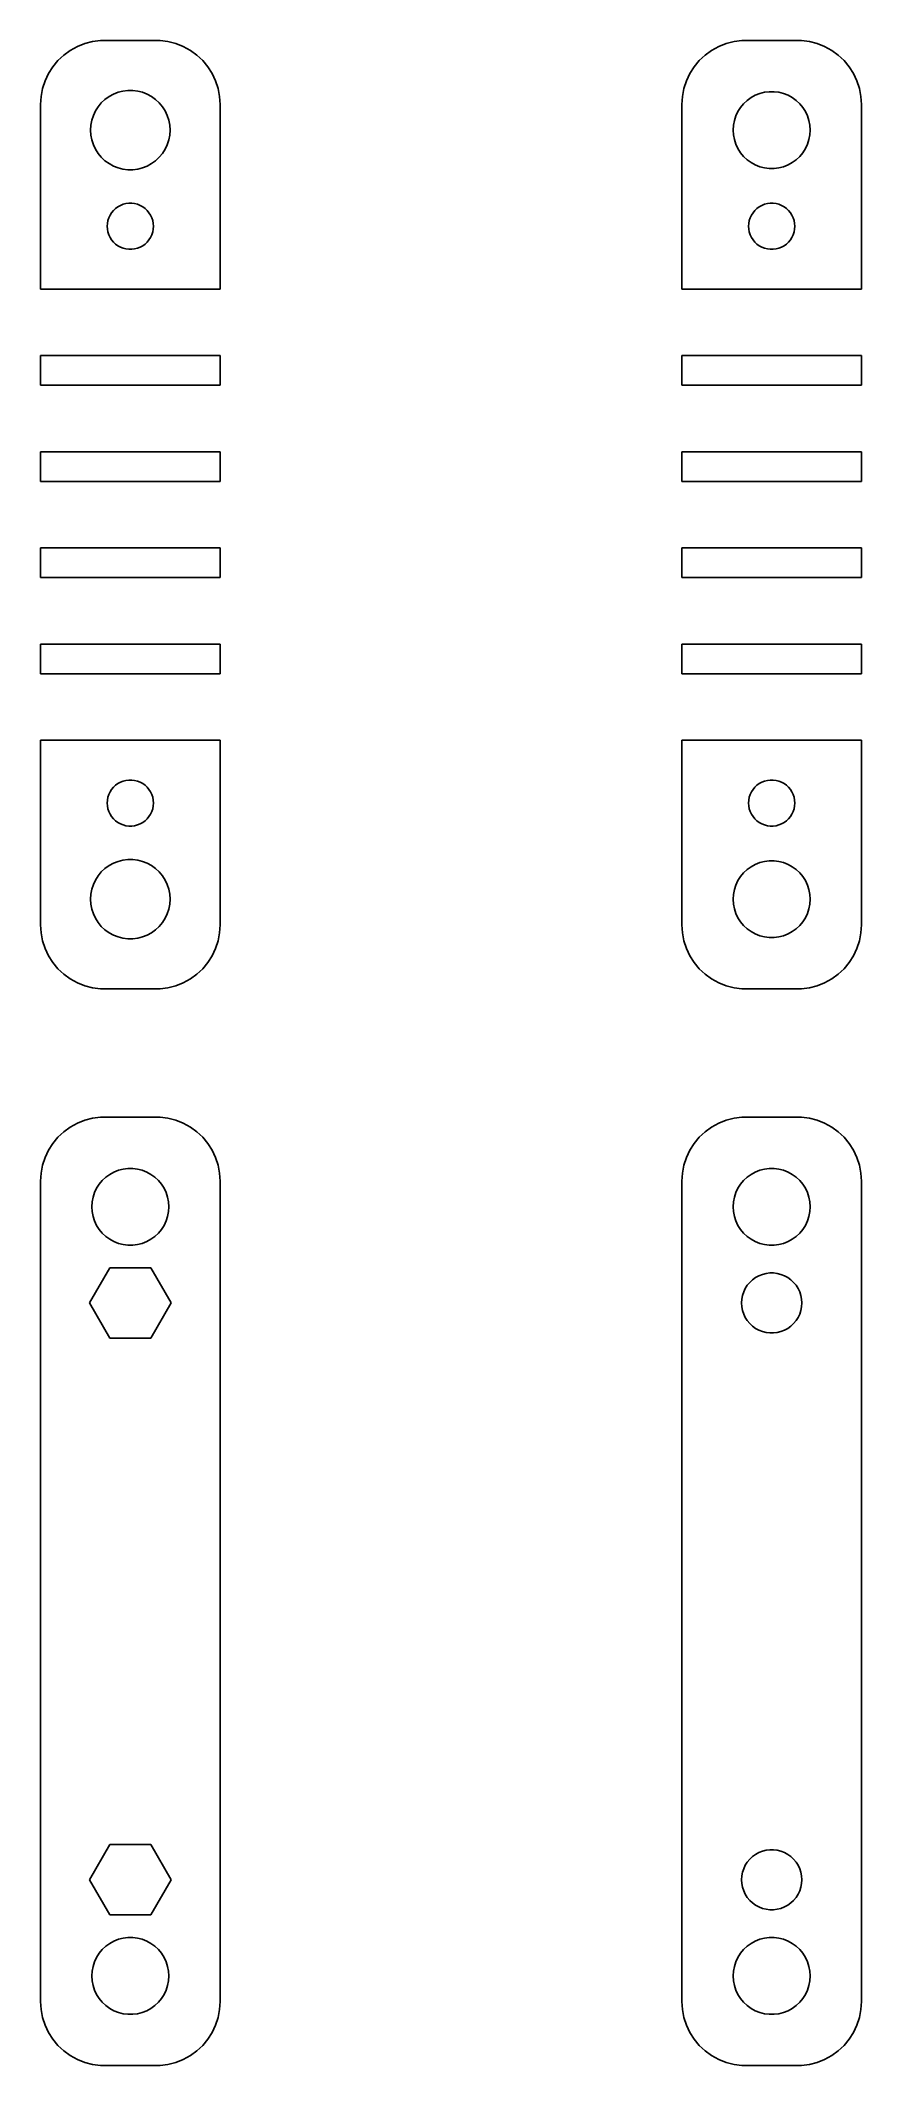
# Model space of a CAD drawing. Header units: metres. Extents: x -7 to 57, y 47 to 205.
import ezdxf

# ---------------------------------------------------------------- set-up
doc = ezdxf.new("R2010")
doc.units = ezdxf.units.M

msp = doc.modelspace()

# ---------------------------------------------------------------- linework, layer by layer
for p, q in [((-5.18712, 203.853), (-5.64484, 203.423)), ((-4.67912, 204.222), (-5.18712, 203.853)), ((-4.12889, 204.524), (-4.67912, 204.222)), ((-3.54507, 204.755), (-4.12889, 204.524)), ((-2.9369, 204.911), (-3.54507, 204.755)), ((-2.31395, 204.99), (-2.9369, 204.911)), ((2.31395, 204.99), (-2.31395, 204.99)), ((2.9369, 204.911), (2.31395, 204.99)), ((3.54507, 204.755), (2.9369, 204.911)), ((4.12889, 204.524), (3.54507, 204.755)), ((4.67912, 204.222), (4.12889, 204.524)), ((5.18712, 203.853), (4.67912, 204.222)), ((5.64484, 203.423), (5.18712, 203.853)), ((44.8129, 203.853), (44.3551, 203.423)), ((45.3209, 204.222), (44.8129, 203.853)), ((45.8711, 204.524), (45.3209, 204.222)), ((46.4549, 204.755), (45.8711, 204.524)), ((47.0631, 204.911), (46.4549, 204.755)), ((47.686, 204.99), (47.0631, 204.911)), ((52.3139, 204.99), (47.686, 204.99)), ((52.9369, 204.911), (52.3139, 204.99)), ((53.5451, 204.755), (52.9369, 204.911)), ((54.1289, 204.524), (53.5451, 204.755)), ((54.6791, 204.222), (54.1289, 204.524)), ((55.1871, 203.853), (54.6791, 204.222)), ((55.6448, 203.423), (55.1871, 203.853)), ((-6.38153, 202.409), (-6.64888, 201.841)), ((-6.04507, 202.939), (-6.38153, 202.409)), ((-5.64484, 203.423), (-6.04507, 202.939)), ((6.04507, 202.939), (5.64484, 203.423)), ((6.38153, 202.409), (6.04507, 202.939)), ((6.64888, 201.841), (6.38153, 202.409)), ((43.6185, 202.409), (43.3511, 201.841)), ((43.9549, 202.939), (43.6185, 202.409)), ((44.3551, 203.423), (43.9549, 202.939)), ((56.0451, 202.939), (55.6448, 203.423)), ((56.3815, 202.409), (56.0451, 202.939)), ((56.6489, 201.841), (56.3815, 202.409)), ((-6.84291, 201.243), (-6.96057, 200.627)), ((-6.64888, 201.841), (-6.84291, 201.243)), ((-1.66106, 200.617), (-1.3199, 200.805)), ((-1.3199, 200.805), (-0.957947, 200.948)), ((-0.957947, 200.948), (-0.580872, 201.045)), ((-0.580872, 201.045), (-0.194641, 201.094)), ((-0.194641, 201.094), (0.194641, 201.094)), ((0.194641, 201.094), (0.580872, 201.045)), ((0.580872, 201.045), (0.957947, 200.948)), ((0.957947, 200.948), (1.3199, 200.805)), ((1.3199, 200.805), (1.66106, 200.617)), ((6.84291, 201.243), (6.64888, 201.841)), ((6.96057, 200.627), (6.84291, 201.243)), ((43.1571, 201.243), (43.0394, 200.627)), ((43.3511, 201.841), (43.1571, 201.243)), ((48.3925, 200.533), (48.7227, 200.714)), ((48.7227, 200.714), (49.0729, 200.853)), ((49.0729, 200.853), (49.4379, 200.947)), ((49.4379, 200.947), (49.8116, 200.994)), ((49.8116, 200.994), (50.1884, 200.994)), ((50.1884, 200.994), (50.5621, 200.947)), ((50.5621, 200.947), (50.927, 200.853)), ((50.927, 200.853), (51.2773, 200.714)), ((51.2773, 200.714), (51.6075, 200.533)), ((56.8429, 201.243), (56.6489, 201.841)), ((56.9606, 200.627), (56.8429, 201.243)), ((-6.96057, 200.627), (-7, 200)), ((-7, 200), (-7, 185.592)), ((-3.00259, 198.771), (-2.88229, 199.141)), ((-2.88229, 199.141), (-2.71654, 199.493)), ((-2.71654, 199.493), (-2.50795, 199.822)), ((-2.50795, 199.822), (-2.2598, 200.122)), ((-2.2598, 200.122), (-1.97601, 200.389)), ((-1.97601, 200.389), (-1.66106, 200.617)), ((1.66106, 200.617), (1.97601, 200.389)), ((1.97601, 200.389), (2.2598, 200.122)), ((2.2598, 200.122), (2.50795, 199.822)), ((2.50795, 199.822), (2.71654, 199.493)), ((2.71654, 199.493), (2.88229, 199.141)), ((2.88229, 199.141), (3.00259, 198.771)), ((7, 200), (6.96057, 200.627)), ((7, 185.592), (7, 200)), ((43.0394, 200.627), (43, 200)), ((43, 200), (43, 185.592)), ((47.0942, 198.746), (47.2107, 199.104)), ((47.2107, 199.104), (47.3711, 199.445)), ((47.3711, 199.445), (47.5729, 199.763)), ((47.5729, 199.763), (47.8131, 200.054)), ((47.8131, 200.054), (48.0877, 200.312)), ((48.0877, 200.312), (48.3925, 200.533)), ((51.6075, 200.533), (51.9123, 200.312)), ((51.9123, 200.312), (52.1869, 200.054)), ((52.1869, 200.054), (52.427, 199.763)), ((52.427, 199.763), (52.6289, 199.445)), ((52.6289, 199.445), (52.7893, 199.104)), ((52.7893, 199.104), (52.9057, 198.746)), ((57, 200), (56.9606, 200.627)), ((57, 185.592), (57, 200)), ((-3.09999, 198), (-3.07555, 198.389)), ((-3.07555, 197.611), (-3.09999, 198)), ((-3.07555, 198.389), (-3.00259, 198.771)), ((-3.00259, 197.229), (-3.07555, 197.611)), ((3.00259, 198.771), (3.07555, 198.389)), ((3.07555, 197.611), (3.00259, 197.229)), ((3.07555, 198.389), (3.09999, 198)), ((3.09999, 198), (3.07555, 197.611)), ((47, 198), (47.0237, 198.376)), ((47.0237, 197.624), (47, 198)), ((47.0237, 198.376), (47.0942, 198.746)), ((47.0942, 197.254), (47.0237, 197.624)), ((52.9057, 198.746), (52.9763, 198.376)), ((52.9763, 197.624), (52.9057, 197.254)), ((52.9763, 198.376), (53, 198)), ((53, 198), (52.9763, 197.624)), ((-2.88229, 196.859), (-3.00259, 197.229)), ((-2.71654, 196.507), (-2.88229, 196.859)), ((-2.50795, 196.178), (-2.71654, 196.507)), ((-2.2598, 195.878), (-2.50795, 196.178)), ((2.50795, 196.178), (2.2598, 195.878)), ((2.71654, 196.507), (2.50795, 196.178)), ((2.88229, 196.859), (2.71654, 196.507)), ((3.00259, 197.229), (2.88229, 196.859)), ((47.2107, 196.896), (47.0942, 197.254)), ((47.3711, 196.555), (47.2107, 196.896)), ((47.5729, 196.237), (47.3711, 196.555)), ((47.8131, 195.946), (47.5729, 196.237)), ((48.0877, 195.688), (47.8131, 195.946)), ((52.1869, 195.946), (51.9123, 195.688)), ((52.427, 196.237), (52.1869, 195.946)), ((52.6289, 196.555), (52.427, 196.237)), ((52.7893, 196.896), (52.6289, 196.555)), ((52.9057, 197.254), (52.7893, 196.896)), ((-1.97601, 195.611), (-2.2598, 195.878)), ((-1.66106, 195.383), (-1.97601, 195.611)), ((-1.3199, 195.195), (-1.66106, 195.383)), ((-0.957947, 195.052), (-1.3199, 195.195)), ((-0.580872, 194.955), (-0.957947, 195.052)), ((-0.194641, 194.906), (-0.580872, 194.955)), ((0.194641, 194.906), (-0.194641, 194.906)), ((0.580872, 194.955), (0.194641, 194.906)), ((0.957947, 195.052), (0.580872, 194.955)), ((1.3199, 195.195), (0.957947, 195.052)), ((1.66106, 195.383), (1.3199, 195.195)), ((1.97601, 195.611), (1.66106, 195.383)), ((2.2598, 195.878), (1.97601, 195.611)), ((48.3925, 195.467), (48.0877, 195.688)), ((48.7227, 195.286), (48.3925, 195.467)), ((49.0729, 195.147), (48.7227, 195.286)), ((49.4379, 195.053), (49.0729, 195.147)), ((49.8116, 195.006), (49.4379, 195.053)), ((50.1884, 195.006), (49.8116, 195.006)), ((50.5621, 195.053), (50.1884, 195.006)), ((50.927, 195.147), (50.5621, 195.053)), ((51.2773, 195.286), (50.927, 195.147)), ((51.6075, 195.467), (51.2773, 195.286)), ((51.9123, 195.688), (51.6075, 195.467)), ((-1.74344, 190.948), (-1.67358, 191.163)), ((-1.67358, 191.163), (-1.57735, 191.367)), ((-1.57735, 191.367), (-1.45622, 191.558)), ((-1.45622, 191.558), (-1.31213, 191.732)), ((-1.31213, 191.732), (-1.14735, 191.887)), ((-1.14735, 191.887), (-0.964478, 192.02)), ((-0.964478, 192.02), (-0.766388, 192.129)), ((-0.766388, 192.129), (-0.556229, 192.212)), ((-0.556229, 192.212), (-0.33728, 192.268)), ((-0.33728, 192.268), (-0.113022, 192.296)), ((-0.113022, 192.296), (0.113022, 192.296)), ((0.113022, 192.296), (0.33728, 192.268)), ((0.33728, 192.268), (0.556229, 192.212)), ((0.556229, 192.212), (0.766388, 192.129)), ((0.766388, 192.129), (0.964478, 192.02)), ((0.964478, 192.02), (1.14735, 191.887)), ((1.14735, 191.887), (1.31213, 191.732)), ((1.31213, 191.732), (1.45622, 191.558)), ((1.45622, 191.558), (1.57735, 191.367)), ((1.57735, 191.367), (1.67358, 191.163)), ((1.67358, 191.163), (1.74344, 190.948)), ((48.2565, 190.948), (48.3264, 191.163)), ((48.3264, 191.163), (48.4226, 191.367)), ((48.4226, 191.367), (48.5438, 191.558)), ((48.5438, 191.558), (48.6879, 191.732)), ((48.6879, 191.732), (48.8526, 191.887)), ((48.8526, 191.887), (49.0355, 192.02)), ((49.0355, 192.02), (49.2336, 192.129)), ((49.2336, 192.129), (49.4438, 192.212)), ((49.4438, 192.212), (49.6627, 192.268)), ((49.6627, 192.268), (49.887, 192.296)), ((49.887, 192.296), (50.113, 192.296)), ((50.113, 192.296), (50.3373, 192.268)), ((50.3373, 192.268), (50.5562, 192.212)), ((50.5562, 192.212), (50.7664, 192.129)), ((50.7664, 192.129), (50.9645, 192.02)), ((50.9645, 192.02), (51.1474, 191.887)), ((51.1474, 191.887), (51.3121, 191.732)), ((51.3121, 191.732), (51.4562, 191.558)), ((51.4562, 191.558), (51.5773, 191.367)), ((51.5773, 191.367), (51.6736, 191.163)), ((51.6736, 191.163), (51.7434, 190.948)), ((-1.79999, 190.5), (-1.7858, 190.726)), ((-1.7858, 190.274), (-1.79999, 190.5)), ((-1.7858, 190.726), (-1.74344, 190.948)), ((-1.74344, 190.052), (-1.7858, 190.274)), ((-1.67358, 189.837), (-1.74344, 190.052)), ((-1.57735, 189.633), (-1.67358, 189.837)), ((-1.45622, 189.442), (-1.57735, 189.633)), ((1.57735, 189.633), (1.45622, 189.442)), ((1.67358, 189.837), (1.57735, 189.633)), ((1.74344, 190.052), (1.67358, 189.837)), ((1.74344, 190.948), (1.7858, 190.726)), ((1.7858, 190.274), (1.74344, 190.052)), ((1.7858, 190.726), (1.79999, 190.5)), ((1.79999, 190.5), (1.7858, 190.274)), ((48.2, 190.5), (48.2142, 190.726)), ((48.2142, 190.274), (48.2, 190.5)), ((48.2142, 190.726), (48.2565, 190.948)), ((48.2565, 190.052), (48.2142, 190.274)), ((48.3264, 189.837), (48.2565, 190.052)), ((48.4226, 189.633), (48.3264, 189.837)), ((48.5438, 189.442), (48.4226, 189.633)), ((51.5773, 189.633), (51.4562, 189.442)), ((51.6736, 189.837), (51.5773, 189.633)), ((51.7434, 190.052), (51.6736, 189.837)), ((51.7434, 190.948), (51.7858, 190.726)), ((51.7858, 190.274), (51.7434, 190.052)), ((51.7858, 190.726), (51.8, 190.5)), ((51.8, 190.5), (51.7858, 190.274)), ((-1.31213, 189.268), (-1.45622, 189.442)), ((-1.14735, 189.113), (-1.31213, 189.268)), ((-0.964478, 188.98), (-1.14735, 189.113)), ((-0.766388, 188.871), (-0.964478, 188.98)), ((-0.556229, 188.788), (-0.766388, 188.871)), ((-0.33728, 188.732), (-0.556229, 188.788)), ((-0.113022, 188.704), (-0.33728, 188.732)), ((0.113022, 188.704), (-0.113022, 188.704)), ((0.33728, 188.732), (0.113022, 188.704)), ((0.556229, 188.788), (0.33728, 188.732)), ((0.766388, 188.871), (0.556229, 188.788)), ((0.964478, 188.98), (0.766388, 188.871)), ((1.14735, 189.113), (0.964478, 188.98)), ((1.31213, 189.268), (1.14735, 189.113)), ((1.45622, 189.442), (1.31213, 189.268)), ((48.6879, 189.268), (48.5438, 189.442)), ((48.8526, 189.113), (48.6879, 189.268)), ((49.0355, 188.98), (48.8526, 189.113)), ((49.2336, 188.871), (49.0355, 188.98)), ((49.4438, 188.788), (49.2336, 188.871)), ((49.6627, 188.732), (49.4438, 188.788)), ((49.887, 188.704), (49.6627, 188.732)), ((50.113, 188.704), (49.887, 188.704)), ((50.3373, 188.732), (50.113, 188.704)), ((50.5562, 188.788), (50.3373, 188.732)), ((50.7664, 188.871), (50.5562, 188.788)), ((50.9645, 188.98), (50.7664, 188.871)), ((51.1474, 189.113), (50.9645, 188.98)), ((51.3121, 189.268), (51.1474, 189.113)), ((51.4562, 189.442), (51.3121, 189.268)), ((-7, 185.592), (7, 185.592)), ((43, 185.592), (57, 185.592)), ((7, 180.408), (-7, 180.408)), ((-7, 180.408), (-7, 178.092)), ((7, 178.092), (7, 180.408)), ((57, 180.408), (43, 180.408)), ((43, 180.408), (43, 178.092)), ((57, 178.092), (57, 180.408)), ((-7, 178.092), (7, 178.092)), ((43, 178.092), (57, 178.092)), ((7, 172.908), (-7, 172.908)), ((-7, 172.908), (-7, 170.592)), ((7, 170.592), (7, 172.908)), ((57, 172.908), (43, 172.908)), ((43, 172.908), (43, 170.592)), ((57, 170.592), (57, 172.908)), ((-7, 170.592), (7, 170.592)), ((43, 170.592), (57, 170.592)), ((7, 165.408), (-7, 165.408)), ((-7, 165.408), (-7, 163.092)), ((7, 163.092), (7, 165.408)), ((57, 165.408), (43, 165.408)), ((43, 165.408), (43, 163.092)), ((57, 163.092), (57, 165.408)), ((-7, 163.092), (7, 163.092)), ((43, 163.092), (57, 163.092)), ((7, 157.908), (-7, 157.908)), ((-7, 157.908), (-7, 155.592)), ((7, 155.592), (7, 157.908)), ((57, 157.908), (43, 157.908)), ((43, 157.908), (43, 155.592)), ((57, 155.592), (57, 157.908)), ((-7, 155.592), (7, 155.592)), ((43, 155.592), (57, 155.592)), ((7, 150.408), (-7, 150.408)), ((-7, 150.408), (-7, 136)), ((7, 136), (7, 150.408)), ((57, 150.408), (43, 150.408)), ((43, 150.408), (43, 136)), ((57, 136), (57, 150.408)), ((-1.14735, 146.887), (-0.964478, 147.02)), ((-0.964478, 147.02), (-0.766388, 147.129)), ((-0.766388, 147.129), (-0.556229, 147.212)), ((-0.556229, 147.212), (-0.33728, 147.268)), ((-0.33728, 147.268), (-0.113022, 147.296)), ((-0.113022, 147.296), (0.113022, 147.296)), ((0.113022, 147.296), (0.33728, 147.268)), ((0.33728, 147.268), (0.556229, 147.212)), ((0.556229, 147.212), (0.766388, 147.129)), ((0.766388, 147.129), (0.964478, 147.02)), ((0.964478, 147.02), (1.14735, 146.887)), ((48.8526, 146.887), (49.0355, 147.02)), ((49.0355, 147.02), (49.2336, 147.129)), ((49.2336, 147.129), (49.4438, 147.212)), ((49.4438, 147.212), (49.6627, 147.268)), ((49.6627, 147.268), (49.887, 147.296)), ((49.887, 147.296), (50.113, 147.296)), ((50.113, 147.296), (50.3373, 147.268)), ((50.3373, 147.268), (50.5562, 147.212)), ((50.5562, 147.212), (50.7664, 147.129)), ((50.7664, 147.129), (50.9645, 147.02)), ((50.9645, 147.02), (51.1474, 146.887)), ((-1.79999, 145.5), (-1.7858, 145.726)), ((-1.7858, 145.274), (-1.79999, 145.5)), ((-1.7858, 145.726), (-1.74344, 145.948)), ((-1.74344, 145.948), (-1.67358, 146.163)), ((-1.67358, 146.163), (-1.57735, 146.367)), ((-1.57735, 146.367), (-1.45622, 146.558)), ((-1.45622, 146.558), (-1.31213, 146.732)), ((-1.31213, 146.732), (-1.14735, 146.887)), ((1.14735, 146.887), (1.31213, 146.732)), ((1.31213, 146.732), (1.45622, 146.558)), ((1.45622, 146.558), (1.57735, 146.367)), ((1.57735, 146.367), (1.67358, 146.163)), ((1.67358, 146.163), (1.74344, 145.948)), ((1.74344, 145.948), (1.7858, 145.726)), ((1.7858, 145.726), (1.79999, 145.5)), ((1.79999, 145.5), (1.7858, 145.274)), ((48.2, 145.5), (48.2142, 145.726)), ((48.2142, 145.274), (48.2, 145.5)), ((48.2142, 145.726), (48.2565, 145.948)), ((48.2565, 145.948), (48.3264, 146.163)), ((48.3264, 146.163), (48.4226, 146.367)), ((48.4226, 146.367), (48.5438, 146.558)), ((48.5438, 146.558), (48.6879, 146.732)), ((48.6879, 146.732), (48.8526, 146.887)), ((51.1474, 146.887), (51.3121, 146.732)), ((51.3121, 146.732), (51.4562, 146.558)), ((51.4562, 146.558), (51.5773, 146.367)), ((51.5773, 146.367), (51.6736, 146.163)), ((51.6736, 146.163), (51.7434, 145.948)), ((51.7434, 145.948), (51.7858, 145.726)), ((51.7858, 145.726), (51.8, 145.5)), ((51.8, 145.5), (51.7858, 145.274)), ((-1.74344, 145.052), (-1.7858, 145.274)), ((-1.67358, 144.837), (-1.74344, 145.052)), ((-1.57735, 144.633), (-1.67358, 144.837)), ((-1.45622, 144.442), (-1.57735, 144.633)), ((-1.31213, 144.268), (-1.45622, 144.442)), ((-1.14735, 144.113), (-1.31213, 144.268)), ((-0.964478, 143.98), (-1.14735, 144.113)), ((-0.766388, 143.871), (-0.964478, 143.98)), ((-0.556229, 143.788), (-0.766388, 143.871)), ((-0.33728, 143.732), (-0.556229, 143.788)), ((0.556229, 143.788), (0.33728, 143.732)), ((0.766388, 143.871), (0.556229, 143.788)), ((0.964478, 143.98), (0.766388, 143.871)), ((1.14735, 144.113), (0.964478, 143.98)), ((1.31213, 144.268), (1.14735, 144.113)), ((1.45622, 144.442), (1.31213, 144.268)), ((1.57735, 144.633), (1.45622, 144.442)), ((1.67358, 144.837), (1.57735, 144.633)), ((1.74344, 145.052), (1.67358, 144.837)), ((1.7858, 145.274), (1.74344, 145.052)), ((48.2565, 145.052), (48.2142, 145.274)), ((48.3264, 144.837), (48.2565, 145.052)), ((48.4226, 144.633), (48.3264, 144.837)), ((48.5438, 144.442), (48.4226, 144.633)), ((48.6879, 144.268), (48.5438, 144.442)), ((48.8526, 144.113), (48.6879, 144.268)), ((49.0355, 143.98), (48.8526, 144.113)), ((49.2336, 143.871), (49.0355, 143.98)), ((49.4438, 143.788), (49.2336, 143.871)), ((49.6627, 143.732), (49.4438, 143.788)), ((50.5562, 143.788), (50.3373, 143.732)), ((50.7664, 143.871), (50.5562, 143.788)), ((50.9645, 143.98), (50.7664, 143.871)), ((51.1474, 144.113), (50.9645, 143.98)), ((51.3121, 144.268), (51.1474, 144.113)), ((51.4562, 144.442), (51.3121, 144.268)), ((51.5773, 144.633), (51.4562, 144.442)), ((51.6736, 144.837), (51.5773, 144.633)), ((51.7434, 145.052), (51.6736, 144.837)), ((51.7858, 145.274), (51.7434, 145.052)), ((-0.113022, 143.704), (-0.33728, 143.732)), ((0.113022, 143.704), (-0.113022, 143.704)), ((0.33728, 143.732), (0.113022, 143.704)), ((49.887, 143.704), (49.6627, 143.732)), ((50.113, 143.704), (49.887, 143.704)), ((50.3373, 143.732), (50.113, 143.704)), ((-1.97601, 140.389), (-1.66106, 140.617)), ((-1.66106, 140.617), (-1.3199, 140.805)), ((-1.3199, 140.805), (-0.957947, 140.948)), ((-0.957947, 140.948), (-0.580872, 141.045)), ((-0.580872, 141.045), (-0.194641, 141.094)), ((-0.194641, 141.094), (0.194641, 141.094)), ((0.194641, 141.094), (0.580872, 141.045)), ((0.580872, 141.045), (0.957947, 140.948)), ((0.957947, 140.948), (1.3199, 140.805)), ((1.3199, 140.805), (1.66106, 140.617)), ((1.66106, 140.617), (1.97601, 140.389)), ((48.3925, 140.533), (48.7227, 140.714)), ((48.7227, 140.714), (49.0729, 140.853)), ((49.0729, 140.853), (49.4379, 140.947)), ((49.4379, 140.947), (49.8116, 140.994)), ((49.8116, 140.994), (50.1884, 140.994)), ((50.1884, 140.994), (50.5621, 140.947)), ((50.5621, 140.947), (50.927, 140.853)), ((50.927, 140.853), (51.2773, 140.714)), ((51.2773, 140.714), (51.6075, 140.533)), ((-3.00259, 138.771), (-2.88229, 139.141)), ((-2.88229, 139.141), (-2.71654, 139.493)), ((-2.71654, 139.493), (-2.50795, 139.822)), ((-2.50795, 139.822), (-2.2598, 140.122)), ((-2.2598, 140.122), (-1.97601, 140.389)), ((1.97601, 140.389), (2.2598, 140.122)), ((2.2598, 140.122), (2.50795, 139.822)), ((2.50795, 139.822), (2.71654, 139.493)), ((2.71654, 139.493), (2.88229, 139.141)), ((2.88229, 139.141), (3.00259, 138.771)), ((47.0942, 138.746), (47.2107, 139.104)), ((47.2107, 139.104), (47.3711, 139.445)), ((47.3711, 139.445), (47.5729, 139.763)), ((47.5729, 139.763), (47.8131, 140.054)), ((47.8131, 140.054), (48.0877, 140.312)), ((48.0877, 140.312), (48.3925, 140.533)), ((51.6075, 140.533), (51.9123, 140.312)), ((51.9123, 140.312), (52.1869, 140.054)), ((52.1869, 140.054), (52.427, 139.763)), ((52.427, 139.763), (52.6289, 139.445)), ((52.6289, 139.445), (52.7893, 139.104)), ((52.7893, 139.104), (52.9057, 138.746)), ((-3.09999, 138), (-3.07555, 138.389)), ((-3.07555, 137.611), (-3.09999, 138)), ((-3.07555, 138.389), (-3.00259, 138.771)), ((-3.00259, 137.229), (-3.07555, 137.611)), ((3.00259, 138.771), (3.07555, 138.389)), ((3.07555, 137.611), (3.00259, 137.229)), ((3.07555, 138.389), (3.09999, 138)), ((3.09999, 138), (3.07555, 137.611)), ((47, 138), (47.0237, 138.376)), ((47.0237, 137.624), (47, 138)), ((47.0237, 138.376), (47.0942, 138.746)), ((47.0942, 137.254), (47.0237, 137.624)), ((52.9057, 138.746), (52.9763, 138.376)), ((52.9763, 137.624), (52.9057, 137.254)), ((52.9763, 138.376), (53, 138)), ((53, 138), (52.9763, 137.624)), ((-7, 136), (-6.96057, 135.373)), ((-2.88229, 136.859), (-3.00259, 137.229)), ((-2.71654, 136.507), (-2.88229, 136.859)), ((-2.50795, 136.178), (-2.71654, 136.507)), ((-2.2598, 135.878), (-2.50795, 136.178)), ((-1.97601, 135.611), (-2.2598, 135.878)), ((2.2598, 135.878), (1.97601, 135.611)), ((2.50795, 136.178), (2.2598, 135.878)), ((2.71654, 136.507), (2.50795, 136.178)), ((2.88229, 136.859), (2.71654, 136.507)), ((3.00259, 137.229), (2.88229, 136.859)), ((6.96057, 135.373), (7, 136)), ((43, 136), (43.0394, 135.373)), ((47.2107, 136.896), (47.0942, 137.254)), ((47.3711, 136.555), (47.2107, 136.896)), ((47.5729, 136.237), (47.3711, 136.555)), ((47.8131, 135.946), (47.5729, 136.237)), ((48.0877, 135.688), (47.8131, 135.946)), ((52.1869, 135.946), (51.9123, 135.688)), ((52.427, 136.237), (52.1869, 135.946)), ((52.6289, 136.555), (52.427, 136.237)), ((52.7893, 136.896), (52.6289, 136.555)), ((52.9057, 137.254), (52.7893, 136.896)), ((56.9606, 135.373), (57, 136)), ((-6.96057, 135.373), (-6.84291, 134.757)), ((-6.84291, 134.757), (-6.64888, 134.159)), ((-1.66106, 135.383), (-1.97601, 135.611)), ((-1.3199, 135.195), (-1.66106, 135.383)), ((-0.957947, 135.052), (-1.3199, 135.195)), ((-0.580872, 134.955), (-0.957947, 135.052)), ((-0.194641, 134.906), (-0.580872, 134.955)), ((0.194641, 134.906), (-0.194641, 134.906)), ((0.580872, 134.955), (0.194641, 134.906)), ((0.957947, 135.052), (0.580872, 134.955)), ((1.3199, 135.195), (0.957947, 135.052)), ((1.66106, 135.383), (1.3199, 135.195)), ((1.97601, 135.611), (1.66106, 135.383)), ((6.64888, 134.159), (6.84291, 134.757)), ((6.84291, 134.757), (6.96057, 135.373)), ((43.0394, 135.373), (43.1571, 134.757)), ((43.1571, 134.757), (43.3511, 134.159)), ((48.3925, 135.467), (48.0877, 135.688)), ((48.7227, 135.286), (48.3925, 135.467)), ((49.0729, 135.147), (48.7227, 135.286)), ((49.4379, 135.053), (49.0729, 135.147)), ((49.8116, 135.006), (49.4379, 135.053)), ((50.1884, 135.006), (49.8116, 135.006)), ((50.5621, 135.053), (50.1884, 135.006)), ((50.927, 135.147), (50.5621, 135.053)), ((51.2773, 135.286), (50.927, 135.147)), ((51.6075, 135.467), (51.2773, 135.286)), ((51.9123, 135.688), (51.6075, 135.467)), ((56.6489, 134.159), (56.8429, 134.757)), ((56.8429, 134.757), (56.9606, 135.373)), ((-6.64888, 134.159), (-6.38153, 133.591)), ((-6.38153, 133.591), (-6.04507, 133.061)), ((-6.04507, 133.061), (-5.64484, 132.577)), ((5.64484, 132.577), (6.04507, 133.061)), ((6.04507, 133.061), (6.38153, 133.591)), ((6.38153, 133.591), (6.64888, 134.159)), ((43.3511, 134.159), (43.6185, 133.591)), ((43.6185, 133.591), (43.9549, 133.061)), ((43.9549, 133.061), (44.3551, 132.577)), ((55.6448, 132.577), (56.0451, 133.061)), ((56.0451, 133.061), (56.3815, 133.591)), ((56.3815, 133.591), (56.6489, 134.159)), ((-5.64484, 132.577), (-5.18712, 132.147)), ((-5.18712, 132.147), (-4.67912, 131.778)), ((-4.67912, 131.778), (-4.12889, 131.476)), ((-4.12889, 131.476), (-3.54507, 131.245)), ((-3.54507, 131.245), (-2.9369, 131.089)), ((2.9369, 131.089), (3.54507, 131.245)), ((3.54507, 131.245), (4.12889, 131.476)), ((4.12889, 131.476), (4.67912, 131.778)), ((4.67912, 131.778), (5.18712, 132.147)), ((5.18712, 132.147), (5.64484, 132.577)), ((44.3551, 132.577), (44.8129, 132.147)), ((44.8129, 132.147), (45.3209, 131.778)), ((45.3209, 131.778), (45.8711, 131.476)), ((45.8711, 131.476), (46.4549, 131.245)), ((46.4549, 131.245), (47.0631, 131.089)), ((52.9369, 131.089), (53.5451, 131.245)), ((53.5451, 131.245), (54.1289, 131.476)), ((54.1289, 131.476), (54.6791, 131.778)), ((54.6791, 131.778), (55.1871, 132.147)), ((55.1871, 132.147), (55.6448, 132.577)), ((-2.9369, 131.089), (-2.31395, 131.01)), ((-2.31395, 131.01), (2.31395, 131.01)), ((2.31395, 131.01), (2.9369, 131.089)), ((47.0631, 131.089), (47.686, 131.01)), ((47.686, 131.01), (52.3139, 131.01)), ((52.3139, 131.01), (52.9369, 131.089)), ((-4.67912, 120.222), (-5.18712, 119.853)), ((-4.12889, 120.524), (-4.67912, 120.222)), ((-3.54507, 120.755), (-4.12889, 120.524)), ((-2.9369, 120.911), (-3.54507, 120.755)), ((-2.31395, 120.99), (-2.9369, 120.911)), ((2.31395, 120.99), (-2.31395, 120.99)), ((2.9369, 120.911), (2.31395, 120.99)), ((3.54507, 120.755), (2.9369, 120.911)), ((4.12889, 120.524), (3.54507, 120.755)), ((4.67912, 120.222), (4.12889, 120.524)), ((5.18712, 119.853), (4.67912, 120.222)), ((45.3209, 120.222), (44.8129, 119.853)), ((45.8711, 120.524), (45.3209, 120.222)), ((46.4549, 120.755), (45.8711, 120.524)), ((47.0631, 120.911), (46.4549, 120.755)), ((47.686, 120.99), (47.0631, 120.911)), ((52.3139, 120.99), (47.686, 120.99)), ((52.9369, 120.911), (52.3139, 120.99)), ((53.5451, 120.755), (52.9369, 120.911)), ((54.1289, 120.524), (53.5451, 120.755)), ((54.6791, 120.222), (54.1289, 120.524)), ((55.1871, 119.853), (54.6791, 120.222)), ((-6.04507, 118.939), (-6.38153, 118.409)), ((-5.64484, 119.423), (-6.04507, 118.939)), ((-5.18712, 119.853), (-5.64484, 119.423)), ((5.64484, 119.423), (5.18712, 119.853)), ((6.04507, 118.939), (5.64484, 119.423)), ((6.38153, 118.409), (6.04507, 118.939)), ((43.9549, 118.939), (43.6185, 118.409)), ((44.3551, 119.423), (43.9549, 118.939)), ((44.8129, 119.853), (44.3551, 119.423)), ((55.6448, 119.423), (55.1871, 119.853)), ((56.0451, 118.939), (55.6448, 119.423)), ((56.3815, 118.409), (56.0451, 118.939)), ((-6.84291, 117.243), (-6.96057, 116.627)), ((-6.64888, 117.841), (-6.84291, 117.243)), ((-6.38153, 118.409), (-6.64888, 117.841)), ((-0.927048, 116.853), (-0.562134, 116.947)), ((-0.562134, 116.947), (-0.18837, 116.994)), ((-0.18837, 116.994), (0.18837, 116.994)), ((0.18837, 116.994), (0.562134, 116.947)), ((0.562134, 116.947), (0.927048, 116.853)), ((6.64888, 117.841), (6.38153, 118.409)), ((6.84291, 117.243), (6.64888, 117.841)), ((6.96057, 116.627), (6.84291, 117.243)), ((43.1571, 117.243), (43.0394, 116.627)), ((43.3511, 117.841), (43.1571, 117.243)), ((43.6185, 118.409), (43.3511, 117.841)), ((49.0729, 116.853), (49.4379, 116.947)), ((49.4379, 116.947), (49.8116, 116.994)), ((49.8116, 116.994), (50.1884, 116.994)), ((50.1884, 116.994), (50.5621, 116.947)), ((50.5621, 116.947), (50.927, 116.853)), ((56.6489, 117.841), (56.3815, 118.409)), ((56.8429, 117.243), (56.6489, 117.841)), ((56.9606, 116.627), (56.8429, 117.243)), ((-6.96057, 116.627), (-7, 116)), ((-7, 116), (-7, 52)), ((-2.78932, 115.104), (-2.62891, 115.445)), ((-2.62891, 115.445), (-2.42705, 115.763)), ((-2.42705, 115.763), (-2.1869, 116.054)), ((-2.1869, 116.054), (-1.91226, 116.312)), ((-1.91226, 116.312), (-1.60747, 116.533)), ((-1.60747, 116.533), (-1.27733, 116.714)), ((-1.27733, 116.714), (-0.927048, 116.853)), ((0.927048, 116.853), (1.27733, 116.714)), ((1.27733, 116.714), (1.60747, 116.533)), ((1.60747, 116.533), (1.91226, 116.312)), ((1.91226, 116.312), (2.1869, 116.054)), ((2.1869, 116.054), (2.42705, 115.763)), ((2.42705, 115.763), (2.62891, 115.445)), ((2.62891, 115.445), (2.78932, 115.104)), ((7, 116), (6.96057, 116.627)), ((7, 52), (7, 116)), ((43.0394, 116.627), (43, 116)), ((43, 116), (43, 52)), ((47.2107, 115.104), (47.3711, 115.445)), ((47.3711, 115.445), (47.5729, 115.763)), ((47.5729, 115.763), (47.8131, 116.054)), ((47.8131, 116.054), (48.0877, 116.312)), ((48.0877, 116.312), (48.3925, 116.533)), ((48.3925, 116.533), (48.7227, 116.714)), ((48.7227, 116.714), (49.0729, 116.853)), ((50.927, 116.853), (51.2773, 116.714)), ((51.2773, 116.714), (51.6075, 116.533)), ((51.6075, 116.533), (51.9123, 116.312)), ((51.9123, 116.312), (52.1869, 116.054)), ((52.1869, 116.054), (52.427, 115.763)), ((52.427, 115.763), (52.6289, 115.445)), ((52.6289, 115.445), (52.7893, 115.104)), ((57, 116), (56.9606, 116.627)), ((57, 52), (57, 116)), ((-3, 114), (-2.97633, 114.376)), ((-2.97633, 113.624), (-3, 114)), ((-2.97633, 114.376), (-2.90575, 114.746)), ((-2.90575, 114.746), (-2.78932, 115.104)), ((2.78932, 115.104), (2.90575, 114.746)), ((2.90575, 114.746), (2.97633, 114.376)), ((2.97633, 114.376), (3, 114)), ((3, 114), (2.97633, 113.624)), ((47, 114), (47.0237, 114.376)), ((47.0237, 113.624), (47, 114)), ((47.0237, 114.376), (47.0942, 114.746)), ((47.0942, 114.746), (47.2107, 115.104)), ((52.7893, 115.104), (52.9057, 114.746)), ((52.9057, 114.746), (52.9763, 114.376)), ((52.9763, 114.376), (53, 114)), ((53, 114), (52.9763, 113.624)), ((-2.90575, 113.254), (-2.97633, 113.624)), ((-2.78932, 112.896), (-2.90575, 113.254)), ((-2.62891, 112.555), (-2.78932, 112.896)), ((-2.42705, 112.237), (-2.62891, 112.555)), ((-2.1869, 111.946), (-2.42705, 112.237)), ((2.42705, 112.237), (2.1869, 111.946)), ((2.62891, 112.555), (2.42705, 112.237)), ((2.78932, 112.896), (2.62891, 112.555)), ((2.90575, 113.254), (2.78932, 112.896)), ((2.97633, 113.624), (2.90575, 113.254)), ((47.0942, 113.254), (47.0237, 113.624)), ((47.2107, 112.896), (47.0942, 113.254)), ((47.3711, 112.555), (47.2107, 112.896)), ((47.5729, 112.237), (47.3711, 112.555)), ((47.8131, 111.946), (47.5729, 112.237)), ((52.427, 112.237), (52.1869, 111.946)), ((52.6289, 112.555), (52.427, 112.237)), ((52.7893, 112.896), (52.6289, 112.555)), ((52.9057, 113.254), (52.7893, 112.896)), ((52.9763, 113.624), (52.9057, 113.254)), ((-1.91226, 111.688), (-2.1869, 111.946)), ((-1.60747, 111.467), (-1.91226, 111.688)), ((-1.27733, 111.286), (-1.60747, 111.467)), ((-0.927048, 111.147), (-1.27733, 111.286)), ((-0.562134, 111.053), (-0.927048, 111.147)), ((-0.18837, 111.006), (-0.562134, 111.053)), ((0.18837, 111.006), (-0.18837, 111.006)), ((0.562134, 111.053), (0.18837, 111.006)), ((0.927048, 111.147), (0.562134, 111.053)), ((1.27733, 111.286), (0.927048, 111.147)), ((1.60747, 111.467), (1.27733, 111.286)), ((1.91226, 111.688), (1.60747, 111.467)), ((2.1869, 111.946), (1.91226, 111.688)), ((48.0877, 111.688), (47.8131, 111.946)), ((48.3925, 111.467), (48.0877, 111.688)), ((48.7227, 111.286), (48.3925, 111.467)), ((49.0729, 111.147), (48.7227, 111.286)), ((49.4379, 111.053), (49.0729, 111.147)), ((49.8116, 111.006), (49.4379, 111.053)), ((50.1884, 111.006), (49.8116, 111.006)), ((50.5621, 111.053), (50.1884, 111.006)), ((50.927, 111.147), (50.5621, 111.053)), ((51.2773, 111.286), (50.927, 111.147)), ((51.6075, 111.467), (51.2773, 111.286)), ((51.9123, 111.688), (51.6075, 111.467)), ((52.1869, 111.946), (51.9123, 111.688)), ((-3.17349, 106.5), (-1.58675, 109.248)), ((-1.58675, 109.248), (1.58675, 109.248)), ((1.58675, 109.248), (3.17349, 106.5)), ((47.8177, 107.364), (47.9433, 107.631)), ((47.9433, 107.631), (48.1012, 107.88)), ((48.1012, 107.88), (48.2891, 108.107)), ((48.2891, 108.107), (48.5039, 108.308)), ((48.5039, 108.308), (48.7424, 108.482)), ((48.7424, 108.482), (49.0007, 108.624)), ((49.0007, 108.624), (49.2747, 108.732)), ((49.2747, 108.732), (49.5602, 108.805)), ((49.5602, 108.805), (49.8526, 108.842)), ((49.8526, 108.842), (50.1474, 108.842)), ((50.1474, 108.842), (50.4398, 108.805)), ((50.4398, 108.805), (50.7253, 108.732)), ((50.7253, 108.732), (50.9993, 108.624)), ((50.9993, 108.624), (51.2576, 108.482)), ((51.2576, 108.482), (51.4961, 108.308)), ((51.4961, 108.308), (51.7109, 108.107)), ((51.7109, 108.107), (51.8988, 107.88)), ((51.8988, 107.88), (52.0567, 107.631)), ((52.0567, 107.631), (52.1822, 107.364)), ((-1.58675, 103.752), (-3.17349, 106.5)), ((3.17349, 106.5), (1.58675, 103.752)), ((47.6529, 106.5), (47.6714, 106.794)), ((47.6714, 106.206), (47.6529, 106.5)), ((47.6714, 106.794), (47.7267, 107.084)), ((47.7267, 105.916), (47.6714, 106.206)), ((47.7267, 107.084), (47.8177, 107.364)), ((47.8177, 105.636), (47.7267, 105.916)), ((52.1822, 107.364), (52.2733, 107.084)), ((52.2733, 105.916), (52.1822, 105.636)), ((52.2733, 107.084), (52.3286, 106.794)), ((52.3286, 106.206), (52.2733, 105.916)), ((52.3286, 106.794), (52.347, 106.5)), ((52.347, 106.5), (52.3286, 106.206)), ((47.9433, 105.369), (47.8177, 105.636)), ((48.1012, 105.12), (47.9433, 105.369)), ((48.2891, 104.893), (48.1012, 105.12)), ((48.5039, 104.692), (48.2891, 104.893)), ((48.7424, 104.518), (48.5039, 104.692)), ((49.0007, 104.376), (48.7424, 104.518)), ((49.2747, 104.268), (49.0007, 104.376)), ((49.5602, 104.195), (49.2747, 104.268)), ((50.7253, 104.268), (50.4398, 104.195)), ((50.9993, 104.376), (50.7253, 104.268)), ((51.2576, 104.518), (50.9993, 104.376)), ((51.4961, 104.692), (51.2576, 104.518)), ((51.7109, 104.893), (51.4961, 104.692)), ((51.8988, 105.12), (51.7109, 104.893)), ((52.0567, 105.369), (51.8988, 105.12)), ((52.1822, 105.636), (52.0567, 105.369)), ((1.58675, 103.752), (-1.58675, 103.752)), ((49.8526, 104.158), (49.5602, 104.195)), ((50.1474, 104.158), (49.8526, 104.158)), ((50.4398, 104.195), (50.1474, 104.158)), ((-3.17349, 61.5), (-1.58675, 64.2483)), ((-1.58675, 64.2483), (1.58675, 64.2483)), ((1.58675, 64.2483), (3.17349, 61.5)), ((48.2891, 63.1067), (48.5039, 63.3084)), ((48.5039, 63.3084), (48.7424, 63.4817)), ((48.7424, 63.4817), (49.0007, 63.6237)), ((49.0007, 63.6237), (49.2747, 63.7322)), ((49.2747, 63.7322), (49.5602, 63.8055)), ((49.5602, 63.8055), (49.8526, 63.8424)), ((49.8526, 63.8424), (50.1474, 63.8424)), ((50.1474, 63.8424), (50.4398, 63.8055)), ((50.4398, 63.8055), (50.7253, 63.7322)), ((50.7253, 63.7322), (50.9993, 63.6237)), ((50.9993, 63.6237), (51.2576, 63.4817)), ((51.2576, 63.4817), (51.4961, 63.3084)), ((51.4961, 63.3084), (51.7109, 63.1067)), ((47.6529, 61.5), (47.6714, 61.7942)), ((47.6714, 61.7942), (47.7267, 62.0837)), ((47.7267, 62.0837), (47.8177, 62.364)), ((47.8177, 62.364), (47.9433, 62.6307)), ((47.9433, 62.6307), (48.1012, 62.8796)), ((48.1012, 62.8796), (48.2891, 63.1067)), ((51.7109, 63.1067), (51.8988, 62.8796)), ((51.8988, 62.8796), (52.0567, 62.6307)), ((52.0567, 62.6307), (52.1822, 62.364)), ((52.1822, 62.364), (52.2733, 62.0837)), ((52.2733, 62.0837), (52.3286, 61.7942)), ((52.3286, 61.7942), (52.347, 61.5)), ((-1.58675, 58.7517), (-3.17349, 61.5)), ((3.17349, 61.5), (1.58675, 58.7517)), ((47.6714, 61.2058), (47.6529, 61.5)), ((47.7267, 60.9163), (47.6714, 61.2058)), ((47.8177, 60.636), (47.7267, 60.9163)), ((47.9433, 60.3693), (47.8177, 60.636)), ((48.1012, 60.1204), (47.9433, 60.3693)), ((48.2891, 59.8933), (48.1012, 60.1204)), ((51.8988, 60.1204), (51.7109, 59.8933)), ((52.0567, 60.3693), (51.8988, 60.1204)), ((52.1822, 60.636), (52.0567, 60.3693)), ((52.2733, 60.9163), (52.1822, 60.636)), ((52.3286, 61.2058), (52.2733, 60.9163)), ((52.347, 61.5), (52.3286, 61.2058)), ((1.58675, 58.7517), (-1.58675, 58.7517)), ((48.5039, 59.6916), (48.2891, 59.8933)), ((48.7424, 59.5183), (48.5039, 59.6916)), ((49.0007, 59.3763), (48.7424, 59.5183)), ((49.2747, 59.2678), (49.0007, 59.3763)), ((49.5602, 59.1945), (49.2747, 59.2678)), ((49.8526, 59.1576), (49.5602, 59.1945)), ((50.1474, 59.1576), (49.8526, 59.1576)), ((50.4398, 59.1945), (50.1474, 59.1576)), ((50.7253, 59.2678), (50.4398, 59.1945)), ((50.9993, 59.3763), (50.7253, 59.2678)), ((51.2576, 59.5183), (50.9993, 59.3763)), ((51.4961, 59.6916), (51.2576, 59.5183)), ((51.7109, 59.8933), (51.4961, 59.6916)), ((-0.927048, 56.8532), (-0.562134, 56.9469)), ((-0.562134, 56.9469), (-0.18837, 56.9941)), ((-0.18837, 56.9941), (0.18837, 56.9941)), ((0.18837, 56.9941), (0.562134, 56.9469)), ((0.562134, 56.9469), (0.927048, 56.8532)), ((49.0729, 56.8532), (49.4379, 56.9469)), ((49.4379, 56.9469), (49.8116, 56.9941)), ((49.8116, 56.9941), (50.1884, 56.9941)), ((50.1884, 56.9941), (50.5621, 56.9469)), ((50.5621, 56.9469), (50.927, 56.8532)), ((-2.78932, 55.1044), (-2.62891, 55.4453)), ((-2.62891, 55.4453), (-2.42705, 55.7634)), ((-2.42705, 55.7634), (-2.1869, 56.0536)), ((-2.1869, 56.0536), (-1.91226, 56.3116)), ((-1.91226, 56.3116), (-1.60747, 56.533)), ((-1.60747, 56.533), (-1.27733, 56.7145)), ((-1.27733, 56.7145), (-0.927048, 56.8532)), ((0.927048, 56.8532), (1.27733, 56.7145)), ((1.27733, 56.7145), (1.60747, 56.533)), ((1.60747, 56.533), (1.91226, 56.3116)), ((1.91226, 56.3116), (2.1869, 56.0536)), ((2.1869, 56.0536), (2.42705, 55.7634)), ((2.42705, 55.7634), (2.62891, 55.4453)), ((2.62891, 55.4453), (2.78932, 55.1044)), ((47.2107, 55.1044), (47.3711, 55.4453)), ((47.3711, 55.4453), (47.5729, 55.7634)), ((47.5729, 55.7634), (47.8131, 56.0536)), ((47.8131, 56.0536), (48.0877, 56.3116)), ((48.0877, 56.3116), (48.3925, 56.533)), ((48.3925, 56.533), (48.7227, 56.7145)), ((48.7227, 56.7145), (49.0729, 56.8532)), ((50.927, 56.8532), (51.2773, 56.7145)), ((51.2773, 56.7145), (51.6075, 56.533)), ((51.6075, 56.533), (51.9123, 56.3116)), ((51.9123, 56.3116), (52.1869, 56.0536)), ((52.1869, 56.0536), (52.427, 55.7634)), ((52.427, 55.7634), (52.6289, 55.4453)), ((52.6289, 55.4453), (52.7893, 55.1044)), ((-3, 54), (-2.97633, 54.376)), ((-2.97633, 53.624), (-3, 54)), ((-2.97633, 54.376), (-2.90575, 54.7461)), ((-2.90575, 54.7461), (-2.78932, 55.1044)), ((2.78932, 55.1044), (2.90575, 54.7461)), ((2.90575, 54.7461), (2.97633, 54.376)), ((2.97633, 54.376), (3, 54)), ((3, 54), (2.97633, 53.624)), ((47, 54), (47.0237, 54.376)), ((47.0237, 53.624), (47, 54)), ((47.0237, 54.376), (47.0942, 54.7461)), ((47.0942, 54.7461), (47.2107, 55.1044)), ((52.7893, 55.1044), (52.9057, 54.7461)), ((52.9057, 54.7461), (52.9763, 54.376)), ((52.9763, 54.376), (53, 54)), ((53, 54), (52.9763, 53.624)), ((-2.90575, 53.2539), (-2.97633, 53.624)), ((-2.78932, 52.8956), (-2.90575, 53.2539)), ((-2.62891, 52.5547), (-2.78932, 52.8956)), ((-2.42705, 52.2366), (-2.62891, 52.5547)), ((-2.1869, 51.9464), (-2.42705, 52.2366)), ((2.42705, 52.2366), (2.1869, 51.9464)), ((2.62891, 52.5547), (2.42705, 52.2366)), ((2.78932, 52.8956), (2.62891, 52.5547)), ((2.90575, 53.2539), (2.78932, 52.8956)), ((2.97633, 53.624), (2.90575, 53.2539)), ((47.0942, 53.2539), (47.0237, 53.624)), ((47.2107, 52.8956), (47.0942, 53.2539)), ((47.3711, 52.5547), (47.2107, 52.8956)), ((47.5729, 52.2366), (47.3711, 52.5547)), ((47.8131, 51.9464), (47.5729, 52.2366)), ((52.427, 52.2366), (52.1869, 51.9464)), ((52.6289, 52.5547), (52.427, 52.2366)), ((52.7893, 52.8956), (52.6289, 52.5547)), ((52.9057, 53.2539), (52.7893, 52.8956)), ((52.9763, 53.624), (52.9057, 53.2539)), ((-7, 52), (-6.96057, 51.3733)), ((-6.96057, 51.3733), (-6.84291, 50.7566)), ((-6.84291, 50.7566), (-6.64888, 50.1594)), ((-1.91226, 51.6885), (-2.1869, 51.9464)), ((-1.60747, 51.467), (-1.91226, 51.6885)), ((-1.27733, 51.2855), (-1.60747, 51.467)), ((-0.927048, 51.1468), (-1.27733, 51.2855)), ((-0.562134, 51.0531), (-0.927048, 51.1468)), ((-0.18837, 51.0059), (-0.562134, 51.0531)), ((0.18837, 51.0059), (-0.18837, 51.0059)), ((0.562134, 51.0531), (0.18837, 51.0059)), ((0.927048, 51.1468), (0.562134, 51.0531)), ((1.27733, 51.2855), (0.927048, 51.1468)), ((1.60747, 51.467), (1.27733, 51.2855)), ((1.91226, 51.6885), (1.60747, 51.467)), ((2.1869, 51.9464), (1.91226, 51.6885)), ((6.64888, 50.1594), (6.84291, 50.7566)), ((6.84291, 50.7566), (6.96057, 51.3733)), ((6.96057, 51.3733), (7, 52)), ((43, 52), (43.0394, 51.3733)), ((43.0394, 51.3733), (43.1571, 50.7566)), ((43.1571, 50.7566), (43.3511, 50.1594)), ((48.0877, 51.6885), (47.8131, 51.9464)), ((48.3925, 51.467), (48.0877, 51.6885)), ((48.7227, 51.2855), (48.3925, 51.467)), ((49.0729, 51.1468), (48.7227, 51.2855)), ((49.4379, 51.0531), (49.0729, 51.1468)), ((49.8116, 51.0059), (49.4379, 51.0531)), ((50.1884, 51.0059), (49.8116, 51.0059)), ((50.5621, 51.0531), (50.1884, 51.0059)), ((50.927, 51.1468), (50.5621, 51.0531)), ((51.2773, 51.2855), (50.927, 51.1468)), ((51.6075, 51.467), (51.2773, 51.2855)), ((51.9123, 51.6885), (51.6075, 51.467)), ((52.1869, 51.9464), (51.9123, 51.6885)), ((56.6489, 50.1594), (56.8429, 50.7566)), ((56.8429, 50.7566), (56.9606, 51.3733)), ((56.9606, 51.3733), (57, 52)), ((-6.64888, 50.1594), (-6.38153, 49.5912)), ((-6.38153, 49.5912), (-6.04507, 49.0611)), ((-6.04507, 49.0611), (-5.64484, 48.5773)), ((5.64484, 48.5773), (6.04507, 49.0611)), ((6.04507, 49.0611), (6.38153, 49.5912)), ((6.38153, 49.5912), (6.64888, 50.1594)), ((43.3511, 50.1594), (43.6185, 49.5912)), ((43.6185, 49.5912), (43.9549, 49.0611)), ((43.9549, 49.0611), (44.3551, 48.5773)), ((55.6448, 48.5773), (56.0451, 49.0611)), ((56.0451, 49.0611), (56.3815, 49.5912)), ((56.3815, 49.5912), (56.6489, 50.1594)), ((-5.64484, 48.5773), (-5.18712, 48.1474)), ((-5.18712, 48.1474), (-4.67912, 47.7784)), ((-4.67912, 47.7784), (-4.12889, 47.4759)), ((-4.12889, 47.4759), (-3.54507, 47.2447)), ((3.54507, 47.2447), (4.12889, 47.4759)), ((4.12889, 47.4759), (4.67912, 47.7784)), ((4.67912, 47.7784), (5.18712, 48.1474)), ((5.18712, 48.1474), (5.64484, 48.5773)), ((44.3551, 48.5773), (44.8129, 48.1474)), ((44.8129, 48.1474), (45.3209, 47.7784)), ((45.3209, 47.7784), (45.8711, 47.4759)), ((45.8711, 47.4759), (46.4549, 47.2447)), ((53.5451, 47.2447), (54.1289, 47.4759)), ((54.1289, 47.4759), (54.6791, 47.7784)), ((54.6791, 47.7784), (55.1871, 48.1474)), ((55.1871, 48.1474), (55.6448, 48.5773)), ((-3.54507, 47.2447), (-2.9369, 47.0886)), ((-2.9369, 47.0886), (-2.31395, 47.0099)), ((-2.31395, 47.0099), (2.31395, 47.0099)), ((2.31395, 47.0099), (2.9369, 47.0886)), ((2.9369, 47.0886), (3.54507, 47.2447)), ((46.4549, 47.2447), (47.0631, 47.0886)), ((47.0631, 47.0886), (47.686, 47.0099)), ((47.686, 47.0099), (52.3139, 47.0099)), ((52.3139, 47.0099), (52.9369, 47.0886)), ((52.9369, 47.0886), (53.5451, 47.2447))]:
    msp.add_line(p, q)

doc.saveas('drawing.dxf')
